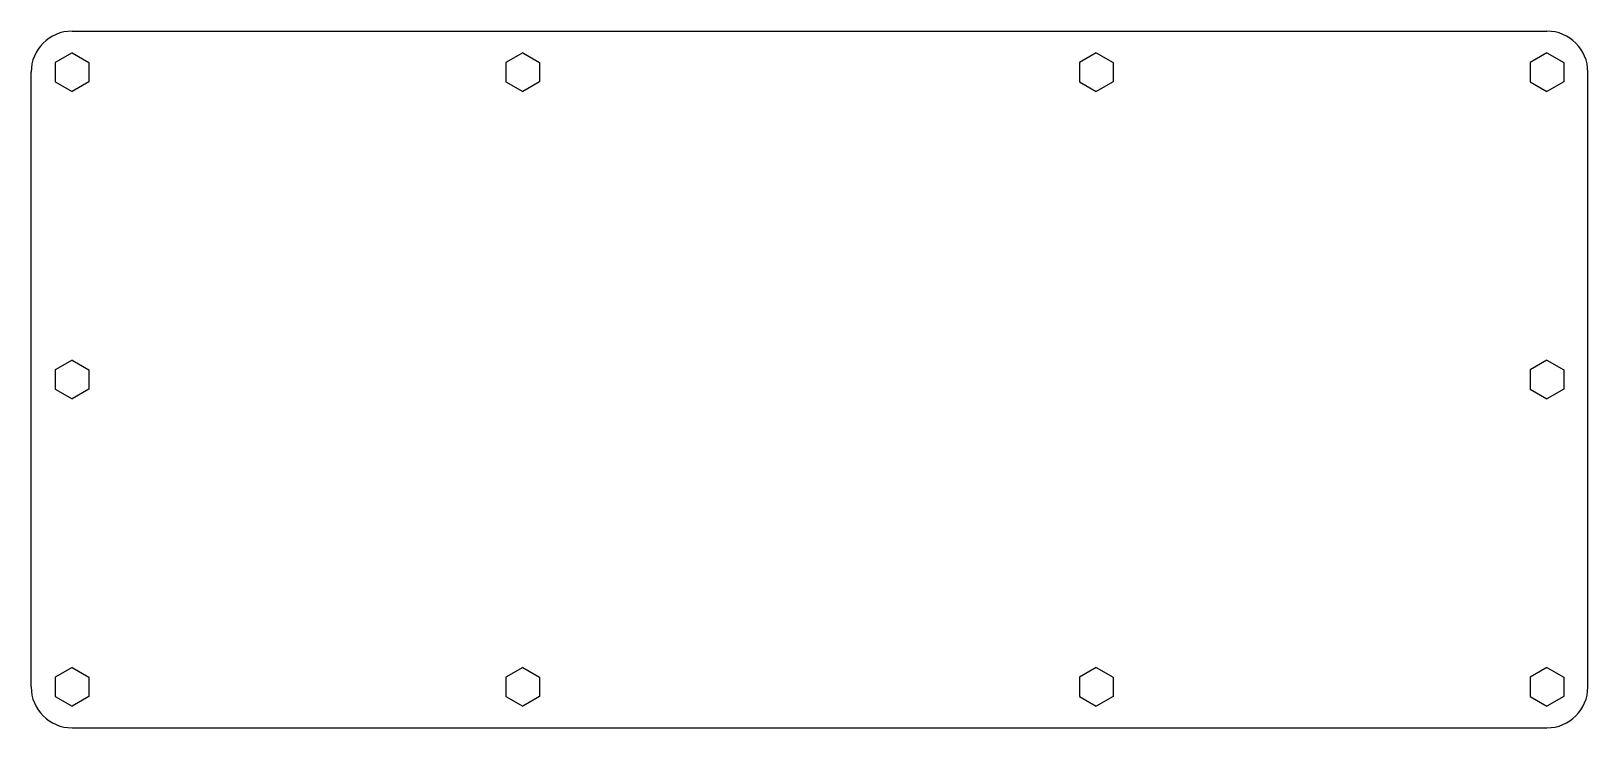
# Model space of a CAD drawing. Header units: millimetres. Extents: x 0 to 380, y 0 to 170.
import ezdxf

# ---------------------------------------------------------------- set-up
doc = ezdxf.new("R2010")
doc.units = ezdxf.units.MM
doc.layers.get('0').update_dxf_attribs({"lineweight": 25, "true_color": 0xffffff})

msp = doc.modelspace()

# ---------------------------------------------------------------- linework, layer by layer
for p, q in [((10, 170), (370, 170)), ((10, 164.73), (5.9, 162.37)), ((10, 164.73), (14.1, 162.37)), ((120, 164.73), (115.9, 162.37)), ((120, 164.73), (124.1, 162.37)), ((260, 164.73), (255.9, 162.37)), ((260, 164.73), (264.1, 162.37)), ((370, 164.73), (365.9, 162.37)), ((370, 164.73), (374.1, 162.37)), ((0, 10), (0, 160)), ((5.9, 162.37), (5.9, 157.63)), ((14.1, 162.37), (14.1, 157.63)), ((115.9, 162.37), (115.9, 157.63)), ((124.1, 162.37), (124.1, 157.63)), ((255.9, 162.37), (255.9, 157.63)), ((264.1, 162.37), (264.1, 157.63)), ((365.9, 162.37), (365.9, 157.63)), ((374.1, 162.37), (374.1, 157.63)), ((380, 10), (380, 160)), ((5.9, 157.63), (10, 155.27)), ((14.1, 157.63), (10, 155.27)), ((115.9, 157.63), (120, 155.27)), ((124.1, 157.63), (120, 155.27)), ((255.9, 157.63), (260, 155.27)), ((264.1, 157.63), (260, 155.27)), ((365.9, 157.63), (370, 155.27)), ((374.1, 157.63), (370, 155.27)), ((10, 89.73), (5.9, 87.37)), ((10, 89.73), (14.1, 87.37)), ((370, 89.73), (365.9, 87.37)), ((370, 89.73), (374.1, 87.37)), ((5.9, 87.37), (5.9, 82.63)), ((14.1, 87.37), (14.1, 82.63)), ((365.9, 87.37), (365.9, 82.63)), ((374.1, 87.37), (374.1, 82.63)), ((5.9, 82.63), (10, 80.27)), ((14.1, 82.63), (10, 80.27)), ((365.9, 82.63), (370, 80.27)), ((374.1, 82.63), (370, 80.27)), ((10, 14.73), (5.9, 12.37)), ((5.9, 12.37), (5.9, 7.63)), ((10, 14.73), (14.1, 12.37)), ((14.1, 12.37), (14.1, 7.63)), ((120, 14.73), (115.9, 12.37)), ((115.9, 12.37), (115.9, 7.63)), ((120, 14.73), (124.1, 12.37)), ((124.1, 12.37), (124.1, 7.63)), ((260, 14.73), (255.9, 12.37)), ((255.9, 12.37), (255.9, 7.63)), ((260, 14.73), (264.1, 12.37)), ((264.1, 12.37), (264.1, 7.63)), ((370, 14.73), (365.9, 12.37)), ((365.9, 12.37), (365.9, 7.63)), ((370, 14.73), (374.1, 12.37)), ((374.1, 12.37), (374.1, 7.63)), ((5.9, 7.63), (10, 5.27)), ((14.1, 7.63), (10, 5.27)), ((115.9, 7.63), (120, 5.27)), ((124.1, 7.63), (120, 5.27)), ((255.9, 7.63), (260, 5.27)), ((264.1, 7.63), (260, 5.27)), ((365.9, 7.63), (370, 5.27)), ((374.1, 7.63), (370, 5.27)), ((10, 0), (370, 0))]:
    msp.add_line(p, q)
for centre, start, end in [((10, 160), 90, 180), ((370, 160), 0, 90), ((10, 10), 180, 270), ((370, 10), 270, 0)]:
    msp.add_arc(centre, 10, start, end)

doc.saveas('drawing.dxf')
